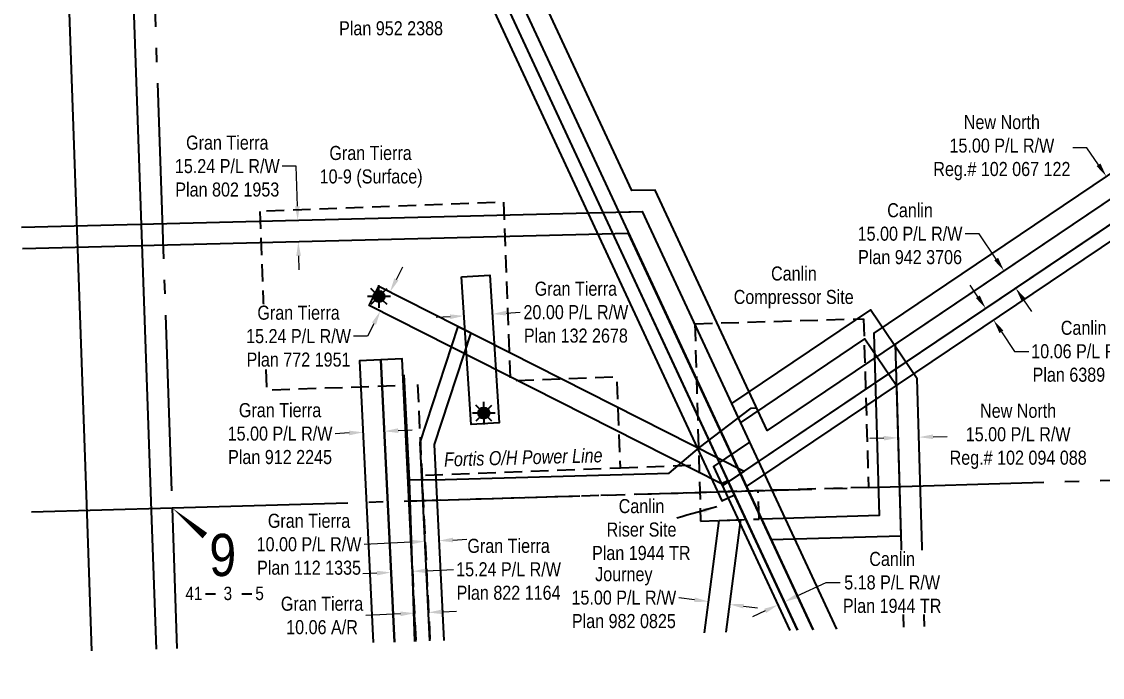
# Model space of a CAD drawing. Extents: x 675519 to 688669, y 5804595 to 5836613.
# Drawn here: x 678107 to 678875, y 5821547 to 5822013 of the extents above; entities that cross this region are included whole.
import ezdxf
from ezdxf.enums import TextEntityAlignment as Align

# ---------------------------------------------------------------- set-up
doc = ezdxf.new("R2010")
doc.units = 0
doc.header["$LTSCALE"] = 5
doc.header["$PDMODE"] = 3
doc.header["$PDSIZE"] = 10
doc.linetypes.add('foc-ACCESSROAD', pattern=[3.75, 2.5, -1.25])
doc.linetypes.add('foc-QUARTERLINE', pattern=[33, 25, -3, 2, -3])
doc.layers.get('Defpoints').update_dxf_attribs({"color": 9})
for name, color, linetype in [('10', 1, 'Continuous'), ('9', 3, 'Continuous'), ('AS-POWER', 104, 'foc-POWER'), ('AS-POWER-T', 104, 'Continuous'), ('F-AR', 190, 'foc-ACCESSROAD'), ('F-RW', 190, 'Continuous'), ('F-WS', 190, 'foc-ACCESSROAD'), ('F-WS-S', 8, 'Continuous'), ('L-SECLBL', 7, 'Continuous'), ('L-SECQ', 8, 'foc-QUARTERLINE')]:
    doc.layers.add(name, color=color, linetype=linetype)
doc.layers.add('F-RW-T', color=190, linetype='Continuous', lineweight=9)
doc.layers.add('F-WS-T', color=190, linetype='Continuous', lineweight=9)
doc.styles.add('80', font='ARIALN.TTF', dxfattribs={"height": 10})
doc.styles.add('80CG', font='ARIALN.TTF', dxfattribs={"height": 10})
doc.styles.add('80L', font='ARIALN.TTF', dxfattribs={"height": 10})
doc.styles.add('foc-LtypeFont', font='ARIALN.TTF', dxfattribs={"height": 7.35})
doc.styles.add('SIMPLEX', font='ARIALN.TTF')
doc.linetypes.add('foc-POWER', pattern='A,6,-1,["P",foc-LtypeFont,S=0.2,R=0,X=-0.625,Y=-0.75],-1.24,4', length=12.24)
doc.dimstyles.new('Compass 5 000', dxfattribs={"dimscale": 5, "dimtxt": 9, "dimasz": 2, "dimexe": 0.2, "dimexo": 0.0625, "dimgap": 0.5, "dimtad": 0, "dimtih": 1, "dimtoh": 1, "dimzin": 0, "dimdsep": 46, "dimtxsty": '80CG', "dimcen": 0.1, "dimse1": 1, "dimse2": 1, "dimclrd": 256, "dimclrt": 256, "dimaunit": 1, "dimadec": 4, "dimazin": 0, "dimtfac": 0.06, "dimtofl": 0, "dimtmove": 0, "dimatfit": 1, "dimfxl": 0.2, "dimtolj": 1, "dimtzin": 0, "dimlwd": -1, "dimarcsym": 0})

# ---------------------------------------------------------------- blocks, each defined once
blk = doc.blocks.new('L-SECLBL')
at = {"layer": '9', "color": 7}
for p, q in [((-5.08, -27.83), (-12.29, -27.83)), ((20.7, -27.83), (13.5, -27.83))]:
    blk.add_line(p, q, dxfattribs=at)
at = {"layer": '10', "color": 2, "style": 'SIMPLEX'}
blk.add_attdef('SEC', text='', height=30, dxfattribs=at).set_placement((0, 0), align=Align.MIDDLE)
at = {"layer": '10', "color": 5, "style": '80L'}
blk.add_attdef('TWP', text='', height=9.5, dxfattribs=at).set_placement((-14.43, -27.37), align=Align.MIDDLE_RIGHT)
blk.add_attdef('RGE', text='', height=9.5, dxfattribs=at).set_placement((3.62, -27.37), align=Align.MIDDLE_CENTER)
blk.add_attdef('MER', text='', height=9.5, dxfattribs=at).set_placement((23.17, -27.37), align=Align.MIDDLE_LEFT)
blk = doc.blocks.new('*D420')
at = {"layer": 'Defpoints', "color": 0, "transparency": 16777216}
for p in [(678443.84, 5822042.58), (678434.78, 5822038.37), (678436.95, 5822033.71)]:
    blk.add_point(p, dxfattribs=at)
at = {"layer": 'F-RW-T', "transparency": 16777216}
for p, q in [((678455.07, 5822042.14), (678464.14, 5822046.36)), ((678427.88, 5822029.49), (678418.82, 5822025.27)), ((678418.82, 5822025.27), (678408.82, 5822025.27))]:
    blk.add_line(p, q, dxfattribs=at)
for points in [[(678454.37, 5822043.65), (678455.78, 5822040.63), (678446.01, 5822037.92)], [(678427.18, 5822031), (678428.59, 5822027.98), (678436.95, 5822033.71)]]:
    blk.add_solid(points, dxfattribs=at)
at = {"layer": 'F-RW-T', "transparency": 16777216, "insert": (678369.73, 5822025.27), "char_height": 10, "attachment_point": 5, "style": '80CG'}
blk.add_mtext('\\A1;Canlin\\P10.00 P/L R/W\\PPlan 952 2388', dxfattribs=at)
blk = doc.blocks.new('*D421')
at = {"layer": 'Defpoints', "color": 0, "transparency": 16777216}
for p in [(678303.39, 5821872.13), (678253.93, 5821870.88), (678254.32, 5821855.59)]:
    blk.add_point(p, dxfattribs=at)
at = {"layer": 'F-RW-T', "transparency": 16777216}
for p, q in [((678302.41, 5821910.62), (678292.41, 5821910.62)), ((678303.14, 5821882.13), (678302.41, 5821910.62)), ((678304.03, 5821846.85), (678304.29, 5821836.85))]:
    blk.add_line(p, q, dxfattribs=at)
for points in [[(678304.8, 5821882.17), (678301.47, 5821882.09), (678303.39, 5821872.13)], [(678305.7, 5821846.89), (678302.37, 5821846.8), (678303.78, 5821856.84)]]:
    blk.add_solid(points, dxfattribs=at)
at = {"layer": 'F-RW-T', "transparency": 16777216, "insert": (678253.33, 5821910.62), "char_height": 10, "attachment_point": 5, "style": '80CG'}
blk.add_mtext('\\A1;Gran Tierra\\P15.24 P/L R/W\\PPlan 802 1953', dxfattribs=at)
blk = doc.blocks.new('*D422')
at = {"layer": 'Defpoints', "color": 0, "transparency": 16777216}
for p in [(678420.99, 5821815.08), (678440.95, 5821816.36), (678441.64, 5821805.48)]:
    blk.add_point(p, dxfattribs=at)
at = {"layer": 'F-RW-T', "transparency": 16777216}
for p, q in [((678411.7, 5821803.56), (678401.72, 5821802.92)), ((678451.62, 5821806.12), (678461.6, 5821806.76))]:
    blk.add_line(p, q, dxfattribs=at)
for points in [[(678411.6, 5821805.23), (678411.81, 5821801.9), (678421.68, 5821804.2)], [(678451.52, 5821807.78), (678451.73, 5821804.45), (678441.64, 5821805.48)]]:
    blk.add_solid(points, dxfattribs=at)
at = {"layer": 'F-RW-T', "transparency": 16777216, "insert": (678501.14, 5821806.76), "char_height": 10, "attachment_point": 5, "style": '80CG'}
blk.add_mtext('\\A1;Gran Tierra\\P20.00 P/L R/W\\PPlan 132 2678', dxfattribs=at)
blk = doc.blocks.new('*D423')
at = {"layer": 'Defpoints', "color": 0, "transparency": 16777216}
for p in [(678349.35, 5821732.69), (678364.31, 5821733.42), (678349.9, 5821721.39)]:
    blk.add_point(p, dxfattribs=at)
at = {"layer": 'F-RW-T', "transparency": 16777216}
for p, q in [((678339.91, 5821720.9), (678329.93, 5821720.41)), ((678374.85, 5821722.61), (678384.84, 5821723.1))]:
    blk.add_line(p, q, dxfattribs=at)
for points in [[(678339.83, 5821722.57), (678340, 5821719.24), (678349.9, 5821721.39)], [(678374.77, 5821724.28), (678374.93, 5821720.95), (678364.86, 5821722.13)]]:
    blk.add_solid(points, dxfattribs=at)
at = {"layer": 'F-RW-T', "transparency": 16777216, "insert": (678290.84, 5821720.41), "char_height": 10, "attachment_point": 5, "style": '80CG'}
blk.add_mtext('\\A1;Gran Tierra\\P15.00 P/L R/W\\PPlan 912 2245', dxfattribs=at)
blk = doc.blocks.new('*D424')
at = {"layer": 'Defpoints', "color": 0, "transparency": 16777216}
for p in [(678366.32, 5821691.89), (678381.54, 5821692.63), (678369.72, 5821621.76)]:
    blk.add_point(p, dxfattribs=at)
at = {"layer": 'F-RW-T', "transparency": 16777216}
for p, q in [((678359.73, 5821621.28), (678349.75, 5821620.79)), ((678394.93, 5821622.99), (678414.2, 5821623.92))]:
    blk.add_line(p, q, dxfattribs=at)
for points in [[(678359.65, 5821622.94), (678359.82, 5821619.61), (678369.72, 5821621.76)], [(678394.85, 5821624.65), (678395.02, 5821621.32), (678384.95, 5821622.5)]]:
    blk.add_solid(points, dxfattribs=at)
at = {"layer": 'F-RW-T', "transparency": 16777216, "insert": (678453.29, 5821623.92), "char_height": 10, "attachment_point": 5, "style": '80CG'}
blk.add_mtext('\\A1;Gran Tierra\\P15.24 P/L R/W\\PPlan 822 1164', dxfattribs=at)
blk = doc.blocks.new('*D425')
at = {"layer": 'Defpoints', "color": 0, "transparency": 16777216}
for p in [(678403.74, 5821644.32), (678396.68, 5821583.53), (678406.67, 5821584.02)]:
    blk.add_point(p, dxfattribs=at)
at = {"layer": 'F-RW-T', "transparency": 16777216}
for p, q in [((678383.76, 5821643.35), (678350.53, 5821641.73)), ((678413.73, 5821644.81), (678423.72, 5821645.29))]:
    blk.add_line(p, q, dxfattribs=at)
for points in [[(678383.68, 5821645.01), (678383.84, 5821641.68), (678393.75, 5821643.83)], [(678413.65, 5821646.47), (678413.81, 5821643.14), (678403.74, 5821644.32)]]:
    blk.add_solid(points, dxfattribs=at)
at = {"layer": 'F-RW-T', "transparency": 16777216, "insert": (678311.44, 5821641.73), "char_height": 10, "attachment_point": 5, "style": '80CG'}
blk.add_mtext('\\A1;Gran Tierra\\P10.00 P/L R/W\\PPlan 112 1335', dxfattribs=at)
blk = doc.blocks.new('*D426')
at = {"layer": 'Defpoints', "color": 0, "transparency": 16777216}
for p in [(678383.06, 5821661.35), (678392.87, 5821661.83), (678396.21, 5821593.26)]:
    blk.add_point(p, dxfattribs=at)
at = {"layer": 'F-RW-T', "transparency": 16777216}
for p, q in [((678376.41, 5821592.3), (678351.91, 5821591.11)), ((678406.2, 5821593.75), (678416.19, 5821594.23))]:
    blk.add_line(p, q, dxfattribs=at)
for points in [[(678406.12, 5821595.41), (678406.28, 5821592.08), (678396.21, 5821593.26)], [(678376.33, 5821593.96), (678376.49, 5821590.63), (678386.4, 5821592.78)]]:
    blk.add_solid(points, dxfattribs=at)
at = {"layer": 'F-RW-T', "transparency": 16777216, "insert": (678320.69, 5821591.11), "char_height": 10, "attachment_point": 5, "style": '80CG'}
blk.add_mtext('\\A1;Gran Tierra\\P10.06 A/R', dxfattribs=at)
blk = doc.blocks.new('*D427')
at = {"layer": 'Defpoints', "color": 0, "transparency": 16777216}
for p in [(678373.99, 5821818.66), (678362.11, 5821807.55), (678367.09, 5821805.03)]:
    blk.add_point(p, dxfattribs=at)
at = {"layer": 'F-RW-T', "transparency": 16777216}
for p, q in [((678373.53, 5821830.11), (678378.05, 5821839.03)), ((678357.59, 5821798.63), (678353.07, 5821789.71)), ((678353.07, 5821789.71), (678343.07, 5821789.71))]:
    blk.add_line(p, q, dxfattribs=at)
for points in [[(678372.04, 5821830.86), (678375.02, 5821829.35), (678369.01, 5821821.18)], [(678356.1, 5821799.38), (678359.08, 5821797.87), (678362.11, 5821807.55)]]:
    blk.add_solid(points, dxfattribs=at)
at = {"layer": 'F-RW-T', "transparency": 16777216, "insert": (678303.99, 5821789.71), "char_height": 10, "attachment_point": 5, "style": '80CG', "bg_fill": 3, "box_fill_scale": 1.1, "bg_fill_color": 256, "bg_fill_true_color": 13158600, "bg_fill_transparency": 0}
blk.add_mtext('\\A1;Gran Tierra\\P15.24 P/L R/W\\PPlan 772 1951', dxfattribs=at)
blk = doc.blocks.new('*D428')
at = {"layer": 'Defpoints', "color": 0, "transparency": 16777216}
for p in [(678597.49, 5821616.88), (678612.41, 5821614.93), (678595.42, 5821601.03)]:
    blk.add_point(p, dxfattribs=at)
at = {"layer": 'F-RW-T', "transparency": 16777216}
for p, q in [((678585.51, 5821602.33), (678574.33, 5821603.79)), ((678620.26, 5821597.79), (678630.18, 5821596.49))]:
    blk.add_line(p, q, dxfattribs=at)
for points in [[(678585.72, 5821603.98), (678585.29, 5821600.67), (678595.42, 5821601.03)], [(678620.48, 5821599.44), (678620.04, 5821596.14), (678610.34, 5821599.08)]]:
    blk.add_solid(points, dxfattribs=at)
at = {"layer": 'F-RW-T', "transparency": 16777216, "insert": (678535.25, 5821603.79), "char_height": 10, "attachment_point": 5, "style": '80CG', "bg_fill": 3, "box_fill_scale": 1.1, "bg_fill_color": 256, "bg_fill_true_color": 13158600, "bg_fill_transparency": 0}
blk.add_mtext('\\A1;Journey\\P15.00 P/L R/W\\PPlan 982 0825', dxfattribs=at)
blk = doc.blocks.new('*D429')
at = {"layer": 'Defpoints', "color": 0, "transparency": 16777216}
for p in [(678836.45, 5821839.05), (678842.05, 5821830.73), (678798.09, 5821801.13)]:
    blk.add_point(p, dxfattribs=at)
at = {"layer": 'F-RW-T', "transparency": 16777216}
for p, q in [((678786.91, 5821817.74), (678781.32, 5821826.04)), ((678803.68, 5821792.83), (678813.02, 5821778.96)), ((678813.02, 5821778.96), (678823.02, 5821778.96))]:
    blk.add_line(p, q, dxfattribs=at)
for points in [[(678788.29, 5821818.67), (678785.52, 5821816.81), (678792.49, 5821809.45)], [(678805.06, 5821793.76), (678802.3, 5821791.9), (678798.09, 5821801.13)]]:
    blk.add_solid(points, dxfattribs=at)
at = {"layer": 'F-RW-T', "transparency": 16777216, "insert": (678862.1, 5821778.96), "char_height": 10, "attachment_point": 5, "style": '80CG'}
blk.add_mtext('\\A1;Canlin\\P10.06 P/L R/W\\PPlan 6389 MC', dxfattribs=at)
blk = doc.blocks.new('*D430')
at = {"layer": 'Defpoints', "color": 0, "transparency": 16777216}
for p in [(678813.86, 5821823.83), (678747.55, 5821797.24), (678755.93, 5821784.81)]:
    blk.add_point(p, dxfattribs=at)
at = {"layer": 'F-RW-T', "transparency": 16777216}
for p, q in [((678787.77, 5821862.56), (678777.77, 5821862.56)), ((678799.9, 5821844.56), (678787.77, 5821862.56)), ((678819.45, 5821815.54), (678825.03, 5821807.24))]:
    blk.add_line(p, q, dxfattribs=at)
for points in [[(678801.28, 5821845.49), (678798.52, 5821843.63), (678805.48, 5821836.26)], [(678820.83, 5821816.47), (678818.06, 5821814.61), (678813.86, 5821823.83)]]:
    blk.add_solid(points, dxfattribs=at)
at = {"layer": 'F-RW-T', "transparency": 16777216, "insert": (678738.69, 5821862.56), "char_height": 10, "attachment_point": 5, "style": '80CG'}
blk.add_mtext('\\A1;Canlin\\P15.00 P/L R/W\\PPlan 942 3706', dxfattribs=at)
blk = doc.blocks.new('*D446')
at = {"layer": 'Defpoints', "color": 0, "transparency": 16777216}
for p in [(678895.39, 5821914.91), (678878.23, 5821903.35), (678903.77, 5821902.47)]:
    blk.add_point(p, dxfattribs=at)
at = {"layer": 'F-RW-T', "transparency": 16777216}
for p, q in [((678864.47, 5821923.78), (678854.47, 5821923.78)), ((678872.64, 5821911.64), (678864.47, 5821923.78)), ((678892.2, 5821882.61), (678897.78, 5821874.32))]:
    blk.add_line(p, q, dxfattribs=at)
for points in [[(678874.03, 5821912.57), (678871.26, 5821910.71), (678878.23, 5821903.35)], [(678893.58, 5821883.55), (678890.81, 5821881.68), (678886.61, 5821890.91)]]:
    blk.add_solid(points, dxfattribs=at)
at = {"layer": 'F-RW-T', "transparency": 16777216, "insert": (678803.98, 5821923.78), "char_height": 10, "attachment_point": 5, "style": '80CG'}
blk.add_mtext('\\A1;New North\\P15.00 P/L R/W\\PReg.# 102 067 122', dxfattribs=at)
blk = doc.blocks.new('*D447')
at = {"layer": 'Defpoints', "color": 0, "transparency": 16777216}
for p in [(678649.36, 5821600.81), (678651.5, 5821596.22), (678646.93, 5821594.09)]:
    blk.add_point(p, dxfattribs=at)
at = {"layer": 'F-RW-T', "transparency": 16777216}
for p, q in [((678658.42, 5821605.04), (678678.97, 5821614.62)), ((678678.97, 5821614.62), (678688.97, 5821614.62)), ((678635.72, 5821594.46), (678626.66, 5821590.23))]:
    blk.add_line(p, q, dxfattribs=at)
for points in [[(678657.72, 5821606.55), (678659.12, 5821603.53), (678649.36, 5821600.81)], [(678635.02, 5821595.97), (678636.43, 5821592.95), (678644.79, 5821598.68)]]:
    blk.add_solid(points, dxfattribs=at)
at = {"layer": 'F-RW-T', "transparency": 16777216, "insert": (678725.97, 5821614.62), "char_height": 10, "attachment_point": 5, "style": '80CG', "bg_fill": 3, "box_fill_scale": 1.1, "bg_fill_color": 256, "bg_fill_true_color": 13158600, "bg_fill_transparency": 0}
blk.add_mtext('\\A1;Canlin\\P5.18 P/L R/W\\PPlan 1944 TR', dxfattribs=at)
blk = doc.blocks.new('*D448')
at = {"layer": 'Defpoints', "color": 0, "transparency": 16777216}
for p in [(678745.03, 5821717.93), (678730.34, 5821707.09), (678745.34, 5821707.53)]:
    blk.add_point(p, dxfattribs=at)
at = {"layer": 'F-RW-T', "transparency": 16777216}
for p, q in [((678755.03, 5821718.23), (678765.02, 5821718.52)), ((678720.04, 5821717.2), (678710.05, 5821716.91))]:
    blk.add_line(p, q, dxfattribs=at)
for points in [[(678719.99, 5821718.87), (678720.09, 5821715.53), (678730.04, 5821717.49)], [(678754.98, 5821719.89), (678755.07, 5821716.56), (678745.03, 5821717.93)]]:
    blk.add_solid(points, dxfattribs=at)
at = {"layer": 'F-RW-T', "transparency": 16777216, "insert": (678815.55, 5821718.52), "char_height": 10, "attachment_point": 5, "style": '80CG'}
blk.add_mtext('\\A1;New North\\P15.00 P/L R/W\\PReg.# 102 094 088', dxfattribs=at)
blk = doc.blocks.new('GAS')
h = blk.add_hatch(color=255)
h.dxf.hatch_style = 1
edge = h.paths.add_edge_path()
edge.add_arc((0, 0), 0.9, 0, 360)
for p, q in [((0, 0.81), (0, 1.62)), ((-0.81, 0), (-1.62, 0)), ((-0.57, 0.57), (-1.14, 1.14)), ((0.57, 0.57), (1.14, 1.14)), ((1.62, 0), (0.81, 0)), ((-0.57, -0.57), (-1.14, -1.14)), ((0, -0.81), (0, -1.62)), ((1.14, -1.14), (0.57, -0.57))]:
    blk.add_line(p, q)
blk.add_circle((0, 0), 0.8)

msp = doc.modelspace()

# ---------------------------------------------------------------- linework, layer by layer
at = {"layer": 'AS-POWER', "flags": 128}
for points in [[(678382.801, 5821687.485), (678379.176, 5821762.159)], [(678589.016, 5821710.617), (678625.733, 5821738.613), (678629.174, 5821738.726)], [(678382.801, 5821687.485), (678408.323, 5821687.931), (678567.365, 5821692.307), (678589.016, 5821710.617)], [(678386.567, 5821572.692), (678382.801, 5821687.485)]]:
    msp.add_lwpolyline(points, dxfattribs=at)
at = {"layer": 'F-AR', "flags": 128}
for points in [[(678378.523, 5821754.97), (678387.354, 5821572.715)], [(678388.575, 5821755.343), (678397.41, 5821573.01)], [(678532.788, 5821696.086), (678588.66, 5821698.162)], [(678392.57, 5821672.911), (678589.232, 5821678.686)]]:
    msp.add_lwpolyline(points, dxfattribs=at)
at = {"layer": 'F-RW', "flags": 128}
for points in [[(678156.997, 5821565.95), (678153.643, 5821663.479), (678125.715, 5822456.964), (678171.398, 5822458.643), (678199.32, 5821665.672), (678202.708, 5821567.292)], [(678249.101, 5822461.492), (678260.007, 5822461.894), (678531.576, 5821877.916), (678669.909, 5821581.013)], [(678658.951, 5821580.691), (678520.625, 5821877.576), (678249.101, 5822461.492)], [(678996.701, 5821971.053), (678951.658, 5821952.809), (678712.847, 5821791.945), (678716.657, 5821662.18), (678633.233, 5821659.73)], [(678997.292, 5821955.111), (678958.739, 5821939.495), (678728.081, 5821784.123), (678732.089, 5821647.629), (678640.13, 5821644.928)], [(678107.118, 5821867.15), (678548.188, 5821878.346), (678686.499, 5821581.5)], [(678669.898, 5821581.012), (678538.608, 5821862.788), (678107.648, 5821851.873)], [(678748.982, 5821583.335), (678743.813, 5821759.344), (678710.663, 5821808.558), (678611.749, 5821741.929), (678618.162, 5821728.166), (678706.603, 5821787.739), (678728.949, 5821754.565), (678733.991, 5821582.895)], [(678397.197, 5821573.004), (678390.329, 5821714.151), (678417.349, 5821796.691)], [(678417.349, 5821796.691), (678426.376, 5821792.117), (678400.408, 5821712.793), (678407.195, 5821573.297)], [(678372.125, 5821572.267), (678362.389, 5821772.916), (678347.41, 5821772.245), (678357.122, 5821571.827)], [(678387.376, 5821572.715), (678377.617, 5821773.634), (678362.389, 5821772.916), (678372.125, 5821572.267)], [(678658.741, 5821580.685), (678609.219, 5821686.905), (678604.699, 5821684.712), (678653.251, 5821580.523)], [(678592.514, 5821578.74), (678602.949, 5821658.657)], [(678602.949, 5821658.657), (678618.205, 5821659.204), (678607.737, 5821579.187)]]:
    msp.add_lwpolyline(points, dxfattribs=at)
for points in [[(678249.101, 5822461.492), (678238.26, 5822461.094), (678604.897, 5821672.74), (678613.791, 5821676.983)], [(678997.297, 5821954.978), (678958.739, 5821939.495), (678637.01, 5821722.778), (678557.616, 5821893.656), (678541.003, 5821893.229), (678276.27, 5822462.492), (678260.007, 5822461.894), (678531.576, 5821877.916), (678548.188, 5821878.346), (678624.488, 5821714.334), (678599.032, 5821697.162), (678604.699, 5821684.712), (678605.316, 5821683.356), (678965.774, 5821926.16), (678994.669, 5821937.761)], [(678994.669, 5821937.761), (678965.774, 5821926.16), (678618.176, 5821692.018), (678622.448, 5821682.85), (678970.491, 5821917.215), (678992.796, 5821926.172)], [(678419.902, 5821831.973), (678439.868, 5821833.238), (678446.596, 5821728.143), (678426.655, 5821726.867)], [(678361.076, 5821825.205), (678620.7, 5821693.723), (678606.201, 5821683.952), (678604.699, 5821684.712), (678354.21, 5821811.549)]]:
    msp.add_lwpolyline(points, close=True, dxfattribs=at)
at = {"layer": 'F-WS', "flags": 128}
msp.add_lwpolyline([(678276.517, 5821878.471), (678281.241, 5821751.354), (678378.523, 5821754.97), (678382.513, 5821672.616), (678392.57, 5821672.911), (678391.701, 5821690.843), (678532.788, 5821696.086), (678530.39, 5821760.614), (678454.691, 5821757.8), (678449.967, 5821884.917)], close=True, dxfattribs=at)
for points in [[(678585.71, 5821798.62), (678705.644, 5821802.143)], [(678585.71, 5821798.62), (678589.834, 5821658.187)], [(678705.644, 5821802.143), (678709.166, 5821682.209)], [(678709.166, 5821682.209), (678589.232, 5821678.686)], [(678631.32, 5821659.674), (678630.726, 5821679.905)], [(678589.834, 5821658.187), (678631.32, 5821659.674)]]:
    msp.add_lwpolyline(points, dxfattribs=at)
at = {"layer": 'L-SECLBL', "flags": 128}
msp.add_lwpolyline([(678214.103, 5821667.67, 0, 4.999, 0), (678237.411, 5821647.928, 0, 0, 0)], format="xyseb", dxfattribs=at)
at = {"layer": 'L-SECQ', "flags": 128}
for points in [[(678186.448, 5822464.371), (678214.103, 5821667.67)], [(678214.103, 5821667.67), (679017.032, 5821691.25)], [(678114.144, 5821664.734), (678214.103, 5821667.67)], [(678214.103, 5821667.67), (678217.572, 5821567.729)]]:
    msp.add_lwpolyline(points, dxfattribs=at)

# ---------------------------------------------------------------- block references
at = {"layer": 'F-WS-S', "color": 6, "xscale": 4.999404999999933, "yscale": 4.999404999999933, "zscale": 4.999404999999933}
for p in [(678361.172, 5821817.971), (678435.655, 5821735.057)]:
    msp.add_blockref('GAS', p, dxfattribs=at)
at = {"layer": 'L-SECLBL'}
msp.add_blockref('L-SECLBL', (678250.092, 5821634.218), dxfattribs=at).add_auto_attribs({'SEC': '9', 'TWP': '41', 'RGE': '3', 'MER': '5'})

# ---------------------------------------------------------------- texts
at = {"layer": 'F-WS-T', "char_height": 9.99834, "attachment_point": 1, "style": '80L'}
for s, width, insert in [('\\pi10.786;Gran Tierra\\P\\pi3.8535;10-9 (Surface)', 78.99124, (678315.121, 5821925.012)), ('\\pi28.931;Canlin\\P\\pi2.3633;Compressor Site', 88.97594, (678610.967, 5821839.316)), ('\\pi19.437;Canlin\\P\\pi10.861;Riser Site\\P\\pi0.49406;Plan 1944 TR', 69.98757, (678512.122, 5821673.914))]:
    msp.add_mtext_dynamic_manual_height_columns(s, width=width, gutter_width=50, heights=[0], dxfattribs=dict(at, insert=insert))

# ---------------------------------------------------------------- dimensions: what is measured, and where the dimension line sits
at = {"layer": 'F-RW-T'}
dim = msp.add_aligned_dim(p1=(678443.837, 5822042.582), p2=(678434.781, 5822038.368), distance=5.141, text='Canlin\\P10.00 P/L R/W\\PPlan 952 2388', dimstyle='Compass 5 000', dxfattribs=at)
dim.commit()
dim.dimension.update_dxf_attribs({"geometry": '*D420', "text_midpoint": (678369.731, 5822025.271)})
for base, p1, p2, angle, text, picture, middle in [((678878.23, 5821903.348), (678903.769, 5821902.467), (678895.39, 5821914.907), 123.96425, 'New North\\P15.00 P/L R/W\\PReg.# 102 067 122', '*D446', (678803.979, 5821923.78)), ((678303.391, 5821872.132), (678254.316, 5821855.587), (678253.928, 5821870.876), 91.454109, 'Gran Tierra\\P15.24 P/L R/W\\PPlan 802 1953', '*D421', (678253.328, 5821910.625)), ((678813.859, 5821823.83), (678747.551, 5821797.238), (678755.925, 5821784.806), 303.964167, 'Canlin\\P15.00 P/L R/W\\PPlan 942 3706', '*D430', (678738.687, 5821862.557)), ((678441.645, 5821805.479), (678420.987, 5821815.083), (678440.948, 5821816.36), 3.661825, 'Gran Tierra\\P20.00 P/L R/W\\PPlan 132 2678', '*D422', (678501.143, 5821806.756)), ((678798.094, 5821801.126), (678836.449, 5821839.047), (678842.052, 5821830.727), 303.955563, 'Canlin\\P10.06 P/L R/W\\PPlan 6389 MC', '*D429', (678862.104, 5821778.963)), ((678349.903, 5821721.392), (678364.305, 5821733.423), (678349.349, 5821732.69), 182.806173, 'Gran Tierra\\P15.00 P/L R/W\\PPlan 912 2245', '*D423', (678290.841, 5821720.413)), ((678396.211, 5821593.262), (678383.059, 5821661.351), (678392.874, 5821661.828), 2.78579, 'Gran Tierra\\P10.06 A/R', '*D426', (678320.692, 5821591.106))]:
    dim = msp.add_linear_dim(base=base, p1=p1, p2=p2, angle=angle, text=text, dimstyle='Compass 5 000', dxfattribs=at)
    dim.commit()
    dim.dimension.update_dxf_attribs({"geometry": picture, "text_midpoint": middle, "dimtype": 161})

# ---------------------------------------------------------------- leaders
at = {"layer": 'F-RW-T', "color": 6, "path_type": 1}
msp.add_leader([(678601.432, 5821668.428), (678573.016, 5821660.386)], dimstyle='Compass 5 000', override={"dimgap": 0.5, "dimtad": 0}, dxfattribs=at)

# ---------------------------------------------------------------- next in the draw order: texts
at = {"layer": 'AS-POWER-T', "insert": (678406.955, 5821707.018), "char_height": 10.00007, "attachment_point": 1, "rotation": 1.576147, "style": '80', "bg_fill": 3, "box_fill_scale": 1.15, "bg_fill_color": 256, "bg_fill_true_color": 256, "bg_fill_transparency": 0}
msp.add_mtext_dynamic_manual_height_columns('\\pi0.32626;{\\fArial Narrow|b0|i1|c0|p34;Fortis O/H Power Line}', width=112.50188, gutter_width=49.994, heights=[0], dxfattribs=at)

# ---------------------------------------------------------------- next in the draw order: dimensions: what is measured, and where the dimension line sits
at = {"layer": 'F-RW-T'}
for base, p1, p2, angle, text, picture, middle in [((678362.109, 5821807.549), (678373.991, 5821818.664), (678367.087, 5821805.029), 243.144281, 'Gran Tierra\\P15.24 P/L R/W\\PPlan 772 1951', '*D427', (678303.988, 5821789.706)), ((678595.425, 5821601.031), (678612.413, 5821614.931), (678597.494, 5821616.879), 172.561053, 'Journey\\P15.00 P/L R/W\\PPlan 982 0825', '*D428', (678535.249, 5821603.785))]:
    dim = msp.add_linear_dim(base=base, p1=p1, p2=p2, angle=angle, text=text, dimstyle='Compass 5 000', override={"dimtfill": 1}, dxfattribs=at)
    dim.commit()
    dim.dimension.update_dxf_attribs({"geometry": picture, "text_midpoint": middle, "dimtype": 161})

# ---------------------------------------------------------------- next in the draw order: dimensions: what is measured, and where the dimension line sits
for base, p1, p2, angle, text, picture, middle in [((678403.74, 5821644.32), (678396.684, 5821583.529), (678406.674, 5821584.015), 2.785661, 'Gran Tierra\\P10.00 P/L R/W\\PPlan 112 1335', '*D425', (678311.445, 5821641.731)), ((678369.723, 5821621.764), (678381.544, 5821692.63), (678366.32, 5821691.891), 182.777919, 'Gran Tierra\\P15.24 P/L R/W\\PPlan 822 1164', '*D424', (678453.286, 5821623.922))]:
    dim = msp.add_linear_dim(base=base, p1=p1, p2=p2, angle=angle, text=text, dimstyle='Compass 5 000', dxfattribs=at)
    dim.commit()
    dim.dimension.update_dxf_attribs({"geometry": picture, "text_midpoint": middle, "dimtype": 161})
dim = msp.add_linear_dim(base=(678649.357, 5821600.812), p1=(678646.927, 5821594.094), p2=(678651.496, 5821596.224), angle=24.995643, text='Canlin\\P5.18 P/L R/W\\PPlan 1944 TR', dimstyle='Compass 5 000', override={"dimtfill": 1}, dxfattribs=at)
dim.commit()
dim.dimension.update_dxf_attribs({"geometry": '*D447', "text_midpoint": (678725.972, 5821614.616), "dimtype": 161})

# ---------------------------------------------------------------- next in the draw order: dimensions: what is measured, and where the dimension line sits
dim = msp.add_linear_dim(base=(678745.029, 5821717.934), p1=(678730.343, 5821707.085), p2=(678745.335, 5821707.525), angle=1.682146, text='New North\\P15.00 P/L R/W\\PReg.# 102 094 088', dimstyle='Compass 5 000', dxfattribs=at)
dim.commit()
dim.dimension.update_dxf_attribs({"geometry": '*D448', "text_midpoint": (678815.553, 5821718.521), "dimtype": 161})

doc.saveas('drawing.dxf')
